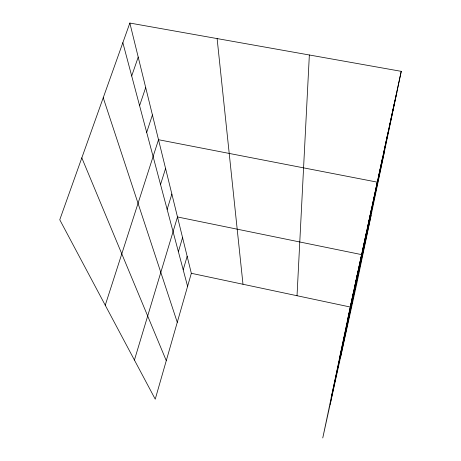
<?xml version="1.0" encoding="UTF-8"?>
<svg xmlns="http://www.w3.org/2000/svg" width="461" height="461" viewBox="0 0 461 461"><rect width="100%" height="100%" fill="white"/><g stroke="black" fill="none" stroke-linecap="round" stroke-linejoin="round"><path stroke-width="0.69" d="M297.028 295.726L309.354 54.992M401.237 71.34L350.274 307.026L322.758 437.95L357.171 281.769L401.237 71.34L129.846 23.05L59.763 219.764L155.236 399.174L191.332 273.298L129.846 23.05M350.723 305.355L353.685 291.248M354.353 288.574L357.442 273.869M330.151 404.395L361.603 254.622L177.491 216.964L134.422 360.064M362.859 249.28L366.236 233.203M367.884 226.069L371.422 209.208M340.616 356.912L377.277 182.153L158.515 139.718L105.252 305.251M378.469 177.191L382.33 158.763M383.921 152.009L387.943 132.808M390.012 123.882L394.207 103.852M347.427 320.574L396.852 92.269M339.567 357.978L384.543 151.047M331.182 397.866L371.076 215.356M183.213 269.846L187.154 256.293M178.39 251.706L182.562 237.605M167.147 209.398L171.861 194.052M160.537 184.515L165.574 168.467M146.69 132.393L152.424 114.945M139.591 105.678L145.693 87.55M131.696 75.956L138.214 57.101M191.332 273.298L350.274 307.026M81.822 157.852L166.277 360.669M103.235 97.749L177.272 322.325M122.851 42.683L187.592 286.339M217.114 38.58L242.993 284.258"/></g></svg>
